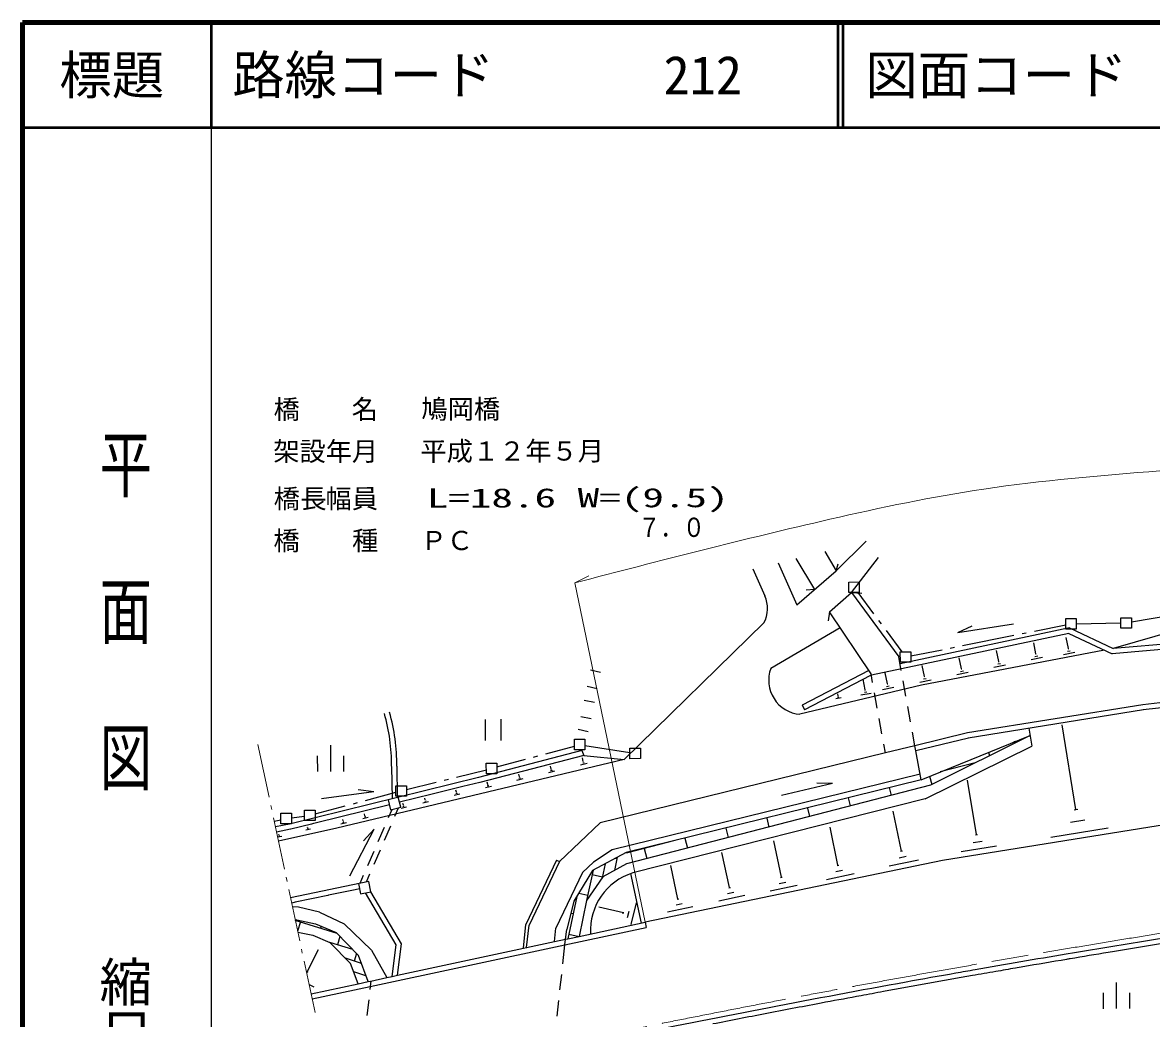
# Model space of a CAD drawing. Units: millimetres, scale not verified. Extents: x 40000 to 680000, y 20000 to 380000.
# Drawn here: x 40000 to 147675, y 285025 to 380000 of the extents above; entities that cross this region are included whole.
import ezdxf
from ezdxf.enums import TextEntityAlignment as Align

# ---------------------------------------------------------------- set-up
doc = ezdxf.new("R2010")
doc.units = ezdxf.units.MM
doc.header["$LTSCALE"] = 1000
doc.linetypes.add('CHAIN', pattern=[18.5, 12, -1.5, 3.5, -1.5])
for name, color, linetype, lineweight in [('M-BGD', 7, 'Continuous', 25), ('M-BGD-HTXT', 7, 'Continuous', 13), ('M-BMK', 2, 'CHAIN', 13), ('M-BMK-ROW', 30, 'Continuous', 25), ('M-STR-HTXT', 7, 'Continuous', 13), ('M-STR-STR1', 1, 'Continuous', 25), ('M-TTL', 2, 'Continuous', 140), ('M-TTL-BAND', 7, 'Continuous', 25), ('M-TTL-LINE', 7, 'Continuous', 50)]:
    doc.layers.add(name, color=color, linetype=linetype, lineweight=lineweight)
doc.layers.add('M-TTL-TXT', color=7, linetype='Continuous')
doc.styles.add('@ＭＳ ゴシック', font='')
doc.styles.add('ＭＳ ゴシック', font='')
doc.styles.get('@ＭＳ ゴシック').set_extended_font_data('@MS Gothic')
doc.styles.get('ＭＳ ゴシック').set_extended_font_data('MS Gothic')

msp = doc.modelspace()

# ---------------------------------------------------------------- linework, layer by layer
at = {"layer": 'M-BGD'}
for p, q in [((116524, 329570), (117589, 327707)), ((117589, 327707), (120452, 330528)), ((112075, 328472), (113865, 324454)), ((113769, 328895), (115547, 325920)), ((119066, 325634), (121647, 328976)), ((109660, 327887), (110806, 325342)), ((113865, 324454), (117589, 327707)), ((117589, 327707), (117799, 328379)), ((115547, 325920), (114735, 325879)), ((116973, 323797), (119066, 325634)), ((119066, 325634), (123585, 319506)), ((119066, 325634), (120038, 325586)), ((116973, 323797), (116834, 322935)), ((120930, 317899), (116973, 323797)), ((154833, 323448), (144022, 320306)), ((110720, 322746), (97376, 309707)), ((117988, 322285), (111367, 318407)), ((139859, 322265), (123706, 318845)), ((129215, 321839), (134516, 322668)), ((129215, 321839), (130587, 322453)), ((139859, 322265), (144022, 320306)), ((139800, 321743), (120961, 317748)), ((139752, 320290), (139540, 321342)), ((139800, 321743), (143932, 319794)), ((161512, 321302), (143932, 319794)), ((161511, 321803), (144022, 320306)), ((143190, 320144), (125733, 316793)), ((133108, 319078), (132896, 320130)), ((136655, 319795), (136443, 320857)), ((136615, 319784), (136685, 319795)), ((139291, 319738), (140384, 319960)), ((139662, 320039), (139932, 320090)), ((139722, 320280), (139782, 320290)), ((123816, 318220), (123585, 319506)), ((129560, 318361), (129348, 319414)), ((132647, 318526), (133740, 318748)), ((133018, 318827), (133288, 318888)), ((133068, 319068), (133138, 319078)), ((136195, 319243), (137287, 319465)), ((136565, 319544), (136836, 319604)), ((95139, 318024), (94157, 318223)), ((120730, 318199), (114349, 314913)), ((120891, 317718), (114580, 314462)), ((121079, 317073), (120930, 317899)), ((122485, 316928), (122274, 317971)), ((126023, 317645), (125811, 318687)), ((125993, 317645), (126053, 317655)), ((129110, 317820), (130192, 318032)), ((129470, 318121), (129741, 318171)), ((129530, 318351), (129600, 318372)), ((94821, 316470), (93838, 316679)), ((125733, 316793), (114140, 314030)), ((120381, 316354), (120189, 317366)), ((122035, 316397), (123107, 316609)), ((122396, 316688), (122666, 316748)), ((122455, 316928), (122526, 316939)), ((124259, 315759), (123993, 317235)), ((125573, 317103), (126655, 317325)), ((125933, 317404), (126204, 317455)), ((117576, 315538), (118077, 315639)), ((117746, 315679), (117866, 315699)), ((117786, 315789), (117756, 315970)), ((117776, 315779), (117806, 315789)), ((119971, 315872), (120943, 316054)), ((120301, 316134), (120542, 316174)), ((120351, 316344), (120411, 316354)), ((121523, 314613), (121257, 316089)), ((156377, 316023), (146846, 314947)), ((156428, 315521), (146897, 314446)), ((94542, 315146), (93559, 315345)), ((114369, 314923), (114580, 314462)), ((124701, 313299), (124436, 314775)), ((146846, 314947), (130120, 312258)), ((146927, 314446), (130191, 311767)), ((84119, 313548), (84122, 311543)), ((85623, 313550), (85626, 311545)), ((94223, 313582), (93241, 313791)), ((121967, 312152), (121701, 313629)), ((93964, 312369), (92982, 312568)), ((125110, 311028), (124878, 312314)), ((130120, 312258), (125110, 311028)), ((135983, 312697), (136276, 310993)), ((140474, 304955), (139160, 313012)), ((130231, 311767), (125201, 310537)), ((125696, 307791), (136104, 312015)), ((136104, 312015), (126588, 307261)), ((135143, 311543), (134552, 311392)), ((69401, 308576), (69398, 311082)), ((93335, 310574), (83485, 308014)), ((93546, 310113), (83616, 307533)), ((93335, 310574), (93546, 310113)), ((93546, 310113), (97376, 309707)), ((122294, 310343), (95099, 303680)), ((122294, 310343), (122145, 311168)), ((125110, 311028), (122294, 310343)), ((125201, 310537), (125110, 311028)), ((125696, 307791), (125201, 310537)), ((126079, 305967), (136276, 310993)), ((132127, 310416), (132218, 310076)), ((68148, 308575), (68146, 310078)), ((97376, 309707), (69990, 303154)), ((70654, 308578), (70652, 310082)), ((75184, 309065), (75239, 305978)), ((75686, 309076), (75740, 306099)), ((90421, 308805), (90350, 309086)), ((93217, 309220), (93838, 309371)), ((93467, 309541), (93396, 309862)), ((93427, 309401), (93577, 309441)), ((93447, 309541), (93487, 309551)), ((130866, 309402), (127529, 308535)), ((130355, 309271), (130385, 309161)), ((83485, 308014), (65469, 303559)), ((87395, 308060), (87324, 308320)), ((87345, 307929), (87495, 307959)), ((87375, 308060), (87405, 308070)), ((90181, 308484), (90782, 308636)), ((90371, 308665), (90531, 308695)), ((90401, 308795), (90441, 308806)), ((125605, 308322), (96235, 301095)), ((126507, 308123), (126719, 307321)), ((128380, 308887), (128411, 308767)), ((81983, 307130), (79077, 306414)), ((83606, 307533), (81983, 307130)), ((84148, 307033), (84720, 307164)), ((84378, 307324), (84318, 307554)), ((84329, 307193), (84479, 307224)), ((84358, 307324), (84399, 307334)), ((87154, 307759), (87736, 307900)), ((125696, 307791), (97558, 300846)), ((126588, 307261), (97610, 299764)), ((112376, 306330), (117266, 307459)), ((115762, 307507), (117266, 307459)), ((122649, 307035), (122841, 306294)), ((130995, 302556), (130146, 307757)), ((68523, 305989), (73494, 306657)), ((72000, 306846), (73494, 306657)), ((74868, 305887), (75110, 304915)), ((76082, 305157), (75840, 306129)), ((79077, 306414), (75961, 305638)), ((78396, 305862), (78356, 306042)), ((78386, 305862), (78416, 305872)), ((81152, 306307), (81713, 306438)), ((81382, 306598), (81332, 306798)), ((81332, 306468), (81473, 306498)), ((81362, 306588), (81392, 306598)), ((126079, 305967), (98203, 298903)), ((118761, 306068), (118953, 305286)), ((74989, 305396), (67905, 303643)), ((74911, 304184), (75240, 304946)), ((75110, 304915), (76082, 305157)), ((75518, 304325), (75851, 305097)), ((76102, 305087), (76633, 305208)), ((76322, 305358), (76282, 305518)), ((76282, 305238), (76412, 305268)), ((76302, 305348), (76332, 305358)), ((78186, 305591), (78717, 305712)), ((78356, 305742), (78497, 305772)), ((114864, 305090), (115075, 304278)), ((123830, 300973), (123033, 304801)), ((157555, 304868), (127761, 300086)), ((140304, 304934), (140645, 304985)), ((67905, 303643), (67734, 303602)), ((70360, 303576), (70892, 303707)), ((70581, 303857), (70540, 304007)), ((70541, 303726), (70671, 303767)), ((70561, 303847), (70591, 303857)), ((72445, 304080), (72976, 304211)), ((72655, 304361), (72614, 304541)), ((72615, 304240), (72755, 304271)), ((72645, 304361), (72675, 304361)), ((91205, 299996), (95099, 303680)), ((110976, 304132), (111197, 303281)), ((139965, 303751), (141338, 303974)), ((65469, 303559), (64116, 303287)), ((65570, 303068), (64227, 302796)), ((69990, 303154), (64409, 301924)), ((67544, 303562), (65590, 303078)), ((67013, 303020), (67454, 303111)), ((67164, 303140), (67274, 303171)), ((67183, 303241), (67213, 303251)), ((67193, 303241), (67193, 303261)), ((67734, 303602), (67544, 303562)), ((71209, 298635), (73539, 303079)), ((72518, 301975), (73539, 303079)), ((73920, 301889), (74515, 303266)), ((74526, 302030), (75121, 303407)), ((107078, 303185), (107310, 302273)), ((117778, 299641), (117021, 303279)), ((130885, 302536), (131095, 302566)), ((138092, 302325), (143564, 303215)), ((64318, 302335), (64719, 302415)), ((64428, 302445), (64528, 302475)), ((64448, 302545), (64478, 302555)), ((64458, 302545), (64458, 302565)), ((102208, 301985), (97559, 300786)), ((101236, 301754), (101236, 301734)), ((103180, 302227), (103432, 301265)), ((112377, 298481), (111650, 301948)), ((130685, 301814), (131517, 301945)), ((72928, 299594), (73523, 300971)), ((73534, 299736), (74129, 301112)), ((97558, 300846), (94353, 299128)), ((96235, 301095), (94452, 299940)), ((99302, 301240), (99554, 300268)), ((107436, 297502), (106710, 300849)), ((123601, 300351), (124292, 300492)), ((123740, 300962), (123921, 300993)), ((129524, 300930), (132891, 301486)), ((90934, 300126), (88015, 293987)), ((91205, 299996), (88316, 293907)), ((90934, 300126), (91205, 299996)), ((93401, 298946), (94452, 299940)), ((95565, 299771), (95276, 298438)), ((97610, 299764), (95346, 298528)), ((96717, 300394), (96448, 299131)), ((96567, 300314), (96697, 300284)), ((127761, 300086), (99382, 294203)), ((102516, 296403), (101830, 299619)), ((117698, 299621), (117858, 299651)), ((122670, 299578), (125455, 300153)), ((72203, 297915), (72532, 298676)), ((72804, 298046), (73137, 298818)), ((93401, 298946), (90873, 293620)), ((94353, 299128), (92593, 296209)), ((94413, 299158), (93796, 296260)), ((95346, 298528), (93796, 296260)), ((94324, 298737), (95306, 298528)), ((97992, 298842), (98991, 294122)), ((112297, 298461), (112457, 298491)), ((116667, 298286), (119333, 298851)), ((117558, 299029), (118220, 299171)), ((73014, 298086), (65559, 296523)), ((71722, 297303), (69167, 296768)), ((72133, 297394), (71722, 297303)), ((72032, 297885), (72234, 296903)), ((73216, 297104), (73014, 298086)), ((107356, 297492), (107517, 297522)), ((111306, 297187), (113871, 297721)), ((112157, 297899), (112798, 298031)), ((69127, 296758), (65990, 296102)), ((69167, 296768), (69127, 296758)), ((72234, 296903), (73216, 297104)), ((75629, 292036), (72705, 296993)), ((76150, 292137), (73216, 297104)), ((92593, 296209), (91905, 293511)), ((92853, 296640), (92007, 292619)), ((93043, 296961), (93905, 296772)), ((93796, 296260), (93079, 292851)), ((102446, 296393), (102596, 296423)), ((106406, 296238), (108901, 296772)), ((107227, 296940), (107858, 297072)), ((65990, 296102), (65670, 296032)), ((66312, 295621), (65740, 295671)), ((68317, 295163), (66312, 295621)), ((68317, 295163), (70664, 294044)), ((92304, 295066), (92515, 295026)), ((97306, 295082), (94979, 295651)), ((97286, 295002), (97326, 295153)), ((97707, 294662), (97857, 295264)), ((98049, 293971), (98557, 296036)), ((101526, 295188), (103931, 295703)), ((102327, 295861), (102928, 295992)), ((66093, 294398), (66013, 294388)), ((70014, 293111), (66013, 294378)), ((66153, 294418), (66093, 294398)), ((66153, 294418), (67948, 294040)), ((66514, 294228), (66235, 293356)), ((67948, 294040), (69914, 293221)), ((70664, 294044), (73274, 291541)), ((87768, 291711), (88015, 293987)), ((93079, 292852), (99382, 294203)), ((99382, 294203), (99493, 293712)), ((66255, 293256), (67699, 292957)), ((67699, 292957), (69313, 292278)), ((68489, 293820), (68419, 293620)), ((72052, 291018), (69914, 293221)), ((90724, 292347), (90873, 293620)), ((91736, 292050), (99493, 293712)), ((91796, 292579), (91905, 293511)), ((92096, 293061), (93079, 292851)), ((71271, 290266), (69313, 292278)), ((71500, 291589), (69313, 292278)), ((70275, 292840), (70025, 292058)), ((75252, 289028), (75629, 292036)), ((75773, 289139), (76150, 292137)), ((91796, 292577), (92007, 292623)), ((92007, 292623), (93077, 292852)), ((93077, 292852), (93079, 292852)), ((67132, 289468), (68222, 291605)), ((72323, 290277), (70799, 290756)), ((71861, 291209), (71631, 290487)), ((72977, 288544), (72052, 291018)), ((73274, 291541), (74731, 288917)), ((71995, 288332), (71271, 290266)), ((67062, 289498), (67202, 289438)), ((72746, 289085), (71583, 289454)), ((72977, 288544), (73208, 288593)), ((67324, 288265), (67776, 288035)), ((67516, 287374), (71995, 288333)), ((67617, 286883), (73148, 288068)), ((71995, 288333), (72977, 288544)), ((73148, 288083), (73148, 288063)), ((73148, 288068), (73150, 288068)), ((144353, 285957), (144350, 288463)), ((143101, 285955), (143098, 287459)), ((145606, 285958), (145604, 287462))]:
    msp.add_line(p, q, dxfattribs=at)
for centre, radius, start, end in [((108142, 324126), 2917, 331.73885, 24.42742), ((114426, 317278), 3258, 159.68259, 265.1073), ((56851, 309171), 18343, 359.70854, 15.62497), ((56851, 309171), 18844, 359.70854, 15.57565), ((99904, 293422), 5734, 107.28573, 183.29932), ((345770, -934465), 1242847, 98.97203, 99.55067), ((345770, -934465), 1242345, 98.9368, 99.36734), ((345770, -934465), 1242847, 99.55067, 99.9574), ((345770, -934465), 1242345, 99.36734, 99.53754), ((345770, -934465), 1242847, 99.9574, 100.04418), ((345770, -934465), 1242345, 99.78157, 99.86954), ((345770, -934465), 1242345, 99.74815, 99.78157), ((345770, -934465), 1242345, 99.55402, 99.74815), ((345770, -934465), 1242345, 99.53754, 99.55402), ((345770, -934465), 1242345, 99.97407, 100.37183), ((345770, -934465), 1242847, 100.04418, 100.26552), ((345770, -934465), 1242345, 99.86954, 99.97407), ((345770, -934465), 1242847, 100.26552, 101.49216), ((345770, -934465), 1242345, 100.37183, 100.4717), ((345770, -934465), 1242345, 100.65732, 100.90099), ((345770, -934465), 1242345, 100.62991, 100.65732), ((345770, -934465), 1242345, 100.4717, 100.62991), ((345770, -934465), 1242345, 100.90099, 101.13492)]:
    msp.add_arc(centre, radius, start, end, dxfattribs=at)
at = {"layer": 'M-BGD-HTXT'}
for p, q in [((62441, 311153), (63515, 306118)), ((63682, 305335), (63765, 304944)), ((63932, 304162), (64974, 299272)), ((65141, 298489), (65224, 298098)), ((65391, 297316), (66434, 292426)), ((66600, 291643), (66684, 291252)), ((66851, 290470), (67893, 285579))]:
    msp.add_line(p, q, dxfattribs=at)
at = {"layer": 'M-BMK'}
msp.add_arc((345770, -934465), 1243348, 98.24261, 102.67763, dxfattribs=at)
at = {"layer": 'M-BMK-ROW'}
for p, q in [((118804, 326646), (119806, 326648)), ((118805, 325644), (118804, 326646)), ((119806, 326648), (119807, 325645)), ((119807, 325645), (118805, 325644)), ((119677, 325645), (121171, 323625)), ((139497, 323156), (140500, 323158)), ((139499, 322154), (139497, 323156)), ((140500, 323158), (140501, 322155)), ((144770, 323244), (145772, 323245)), ((144771, 322241), (144770, 323244)), ((145772, 322834), (151010, 323751)), ((145772, 323245), (145773, 322243)), ((121647, 322982), (121885, 322661)), ((122360, 322017), (123855, 319998)), ((136525, 321960), (139498, 322555)), ((140501, 322155), (139499, 322154)), ((140500, 322657), (144770, 322743)), ((145773, 322243), (144771, 322241)), ((129661, 320586), (134564, 321567)), ((135348, 321724), (135741, 321803)), ((123724, 319997), (124727, 319999)), ((123726, 318995), (123724, 319997)), ((124727, 319598), (127700, 320193)), ((124727, 319999), (124728, 318996)), ((128485, 320350), (128877, 320429)), ((124728, 318996), (123726, 318995)), ((92642, 311645), (93645, 311647)), ((92644, 310643), (92642, 311645)), ((93645, 311647), (93646, 310644)), ((89906, 310266), (92643, 311004)), ((93646, 310644), (92644, 310643)), ((93645, 311065), (97926, 310379)), ((97926, 310800), (98928, 310802)), ((97927, 309798), (97926, 310800)), ((98928, 310802), (98930, 309799)), ((84235, 309368), (85238, 309370)), ((84237, 308366), (84235, 309368)), ((85238, 309009), (87975, 309746)), ((85238, 309370), (85239, 308367)), ((88748, 309954), (89134, 310058)), ((98930, 309799), (97927, 309798)), ((81394, 308041), (84236, 308747)), ((85239, 308367), (84237, 308366)), ((75608, 307222), (76610, 307223)), ((75609, 306219), (75608, 307222)), ((76610, 307223), (76612, 306221)), ((76611, 306852), (79453, 307558)), ((80229, 307751), (80618, 307848)), ((72717, 305816), (75609, 306590)), ((76612, 306221), (75609, 306219)), ((66890, 304894), (67893, 304896)), ((66892, 303892), (66890, 304894)), ((67893, 304525), (70785, 305299)), ((67893, 304896), (67894, 303893)), ((71558, 305506), (71944, 305609)), ((63995, 303848), (64636, 303979)), ((64636, 304590), (65638, 304592)), ((64637, 303588), (64636, 304590)), ((65638, 304592), (65639, 303589)), ((65639, 304151), (66891, 304323)), ((67894, 303893), (66892, 303892)), ((65639, 303589), (64637, 303588))]:
    msp.add_line(p, q, dxfattribs=at)
at = {"layer": 'M-STR-HTXT'}
for p, q in [((92682, 326571), (94024, 327244)), ((99382, 294203), (92682, 326571))]:
    msp.add_line(p, q, dxfattribs=at)
msp.add_open_spline([(92682, 326571), (100765, 328665), (108848, 330760), (116995, 332626), (121867, 333742), (126762, 334776), (131699, 335514), (137252, 336344), (142858, 336798), (148464, 337252)], degree=3, knots=[0, 0, 0, 0, 1, 1, 1, 2, 2, 2, 3, 3, 3, 3], dxfattribs=at)
at = {"layer": 'M-STR-STR1'}
for p, q in [((88068, 291782), (88316, 293907)), ((73150, 288068), (91736, 292050)), ((88068, 291778), (90724, 292348)), ((90724, 292348), (91796, 292577)), ((91533, 290222), (91737, 292058)), ((91737, 292058), (91796, 292579)), ((75774, 289143), (87768, 291714)), ((87768, 291714), (88068, 291778)), ((88068, 291732), (88068, 291782)), ((73208, 288594), (73121, 287797)), ((73208, 288593), (74729, 288920)), ((74729, 288920), (75252, 289032)), ((75252, 289032), (75774, 289143)), ((91257, 287738), (91423, 289228)), ((73013, 286803), (72851, 285312)), ((90981, 285253), (91147, 286744))]:
    msp.add_line(p, q, dxfattribs=at)
at = {"layer": 'M-TTL'}
for p, q in [((40000, 380000), (40000, 20000)), ((680000, 380000), (40000, 380000))]:
    msp.add_line(p, q, dxfattribs=at)
at = {"layer": 'M-TTL-BAND'}
msp.add_line((58000, 370000), (58000, 20000), dxfattribs=at)
at = {"layer": 'M-TTL-LINE'}
for p, q in [((58000, 380000), (58000, 370000)), ((117750, 380000), (117750, 370000)), ((118250, 380000), (118250, 370000)), ((40000, 370000), (680000, 370000))]:
    msp.add_line(p, q, dxfattribs=at)

# ---------------------------------------------------------------- texts
at = {"layer": 'M-BGD', "style": 'ＭＳ ゴシック'}
for s, p in [('橋', (63943, 341647)), ('名', (71391, 341657)), ('鳩岡橋', (78047, 341666)), ('架設年月', (63919, 337637)), ('平成１２年５月', (77952, 337657)), ('橋', (63955, 333127)), ('長', (66501, 333130)), ('幅', (68897, 333134)), ('員', (71403, 333137)), ('橋\u3000\u3000種', (63930, 329117)), ('ＰＣ', (77964, 329137))]:
    msp.add_text(s, height=1833, rotation=0.078, dxfattribs=at).set_placement(p, align=Align.BOTTOM_LEFT)
for s, width, p in [('L=18.6 W=(9.5)', 1.65, (78547, 333194)), ('７．０', 0.85, (98720, 330390))]:
    msp.add_text(s, height=1833, rotation=0.078, dxfattribs=dict(at, width=width)).set_placement(p, align=Align.BOTTOM_LEFT)
at = {"layer": 'M-TTL-BAND', "style": '@ＭＳ ゴシック', "width": 1.4}
msp.add_text('平  面  図', height=3666, rotation=270, dxfattribs=at).set_placement((49777, 306475), align=Align.MIDDLE_RIGHT)
at = {"layer": 'M-TTL-BAND', "style": '@ＭＳ ゴシック'}
msp.add_text('縮尺千分の一', height=3666, rotation=270, dxfattribs=at).set_placement((49777, 261030), align=Align.MIDDLE_RIGHT)
at = {"layer": 'M-TTL-TXT', "style": 'ＭＳ ゴシック'}
msp.add_text('標題', height=3666, dxfattribs=at).set_placement((48500, 375000), align=Align.MIDDLE_CENTER)
for s, p in [('路線コード', (60000, 375000)), ('図面コード', (120380, 375000)), ('212', (101142, 375000))]:
    msp.add_text(s, height=3666, dxfattribs=at).set_placement(p, align=Align.MIDDLE_LEFT)

doc.saveas('drawing.dxf')
